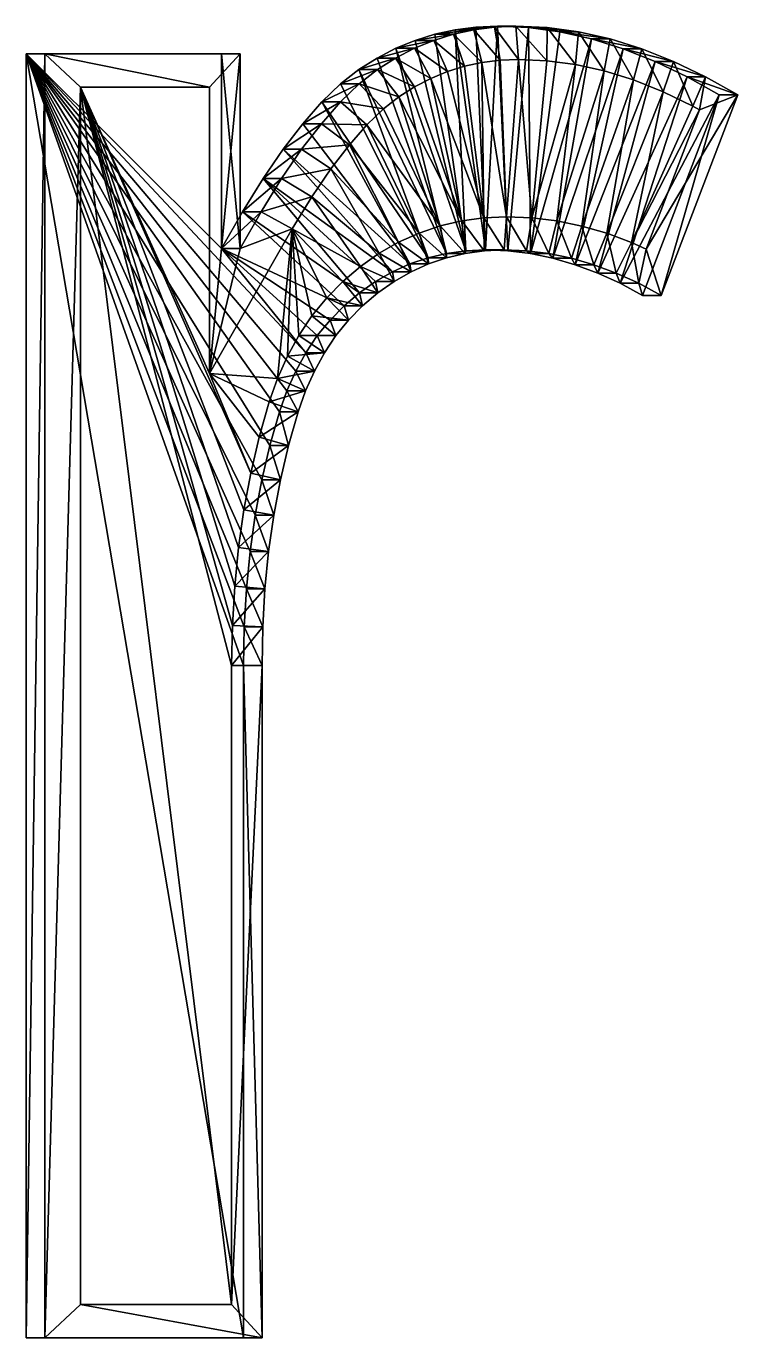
# Model space of a CAD drawing. Header units: metres. Extents: x -136 to 55, y -57 to 41.
# Drawn here: x -71.54 to -65.91, y -33.84 to -23.47 of the extents above; entities that cross this region are included whole.
import ezdxf

# ---------------------------------------------------------------- set-up
doc = ezdxf.new("R2010")
doc.units = ezdxf.units.M
doc.layers.get('0').update_dxf_attribs({"true_color": 0x57e057})

msp = doc.modelspace()

# ---------------------------------------------------------------- meshes
at = {"color": 74, "true_color": 0x58b11a}
mesh = msp.add_polyface(dxfattribs=at)
corners = [(-68.307, -23.534, -0.047), (-68.463, -23.583, -0.032), (-68.16, -23.534, 1.474), (-68.316, -23.583, 1.489), (-68.615, -23.646, -0.018), (-68.469, -23.646, 1.504), (-68.764, -23.723, -0.003), (-68.617, -23.723, 1.518), (-68.908, -23.814, 0.011), (-68.761, -23.814, 1.532), (-69.052, -23.926, 0.024), (-68.905, -23.926, 1.546), (-68.16, -23.534, 1.474), (-68.316, -23.583, 1.489), (-68.469, -23.646, 1.504), (-68.617, -23.723, 1.518), (-68.761, -23.814, 1.532), (-68.905, -23.926, 1.546), (-69.053, -24.069, 1.56), (-68.073, -23.788, 1.685), (-68.207, -23.83, 1.698), (-68.338, -23.884, 1.711), (-68.467, -23.951, 1.723), (-68.591, -24.029, 1.735), (-68.713, -24.125, 1.747), (-69.053, -24.069, 1.56), (-68.844, -24.251, 1.759), (-68.095, -25.01, 1.687), (-68.266, -25.05, 1.704), (-68.432, -25.107, 1.72), (-68.982, -24.408, 1.773), (-68.593, -25.179, 1.735), (-69.128, -24.598, 1.787), (-68.747, -25.267, 1.75), (-68.063, -25.247, -0.071), (-68.146, -23.499, -0.063), (-68.215, -25.268, -0.056), (-68.361, -25.302, -0.042), (-69.2, -24.069, 0.039), (-68.504, -25.351, -0.028), (-68.642, -25.413, -0.015), (-69.506, -24.444, 0.068)]
mesh.append_faces([[corners[k] for k in face] for face in [(36, 4, 34), (37, 8, 36), (39, 38, 37), (40, 41, 39)]], dxfattribs={"vtx0": -1, "vtx1": -1, "color": 74})
mesh.append_faces([[corners[k] for k in face] for face in [(27, 21, 22), (27, 22, 23), (28, 23, 24), (28, 24, 26), (29, 26, 30), (31, 30, 32), (34, 0, 35), (34, 1, 0), (34, 4, 1), (36, 6, 4), (36, 8, 6), (37, 10, 8), (37, 38, 10)]], dxfattribs={"vtx0": -1, "vtx2": -1, "color": 74})
mesh.append_faces([[corners[k] for k in face] for face in [(0, 1, 2), (1, 4, 3), (4, 6, 5), (6, 8, 7), (8, 10, 9), (2, 3, 12), (3, 5, 13), (5, 7, 14), (7, 9, 15), (9, 11, 16), (11, 18, 17), (12, 13, 19), (13, 14, 20), (14, 15, 21), (15, 16, 22), (16, 17, 23), (17, 25, 24)]], dxfattribs={"vtx1": -1, "color": 74})
mesh.append_faces([[corners[k] for k in face] for face in [(28, 27, 23), (29, 28, 26), (31, 29, 30), (33, 31, 32)]], dxfattribs={"vtx1": -1, "vtx2": -1, "color": 74})
mesh.append_faces([[corners[k] for k in face] for face in [(1, 3, 2), (4, 5, 3), (6, 7, 5), (8, 9, 7), (10, 11, 9), (3, 13, 12), (5, 14, 13), (7, 15, 14), (9, 16, 15), (11, 17, 16), (13, 20, 19), (14, 21, 20), (15, 22, 21), (16, 23, 22), (17, 24, 23), (25, 26, 24)]], dxfattribs={"vtx2": -1, "color": 74})
mesh = msp.add_polyface(dxfattribs=at)
corners = [(-67.318, -23.516, -0.143), (-67.566, -23.482, -0.119), (-67.171, -23.516, 1.379), (-67.42, -23.482, 1.403), (-67.813, -23.471, -0.095), (-67.667, -23.471, 1.427), (-67.982, -23.478, -0.079), (-67.835, -23.478, 1.443), (-68.146, -23.499, -0.063), (-68, -23.499, 1.459), (-68.307, -23.534, -0.047), (-68.16, -23.534, 1.474), (-67.42, -23.482, 1.403), (-67.171, -23.516, 1.379), (-67.667, -23.471, 1.427), (-67.835, -23.478, 1.443), (-68, -23.499, 1.459), (-68.16, -23.534, 1.474), (-68.068, -25.268, 1.465), (-68.095, -25.01, 1.687), (-68.266, -25.05, 1.704), (-67.916, -25.247, 1.451), (-67.919, -24.986, 1.67), (-67.76, -25.24, 1.436), (-67.74, -24.978, 1.653), (-67.583, -25.247, 1.419), (-67.541, -24.986, 1.634), (-67.406, -25.269, 1.401), (-67.342, -25.011, 1.615), (-67.196, -23.774, 1.601), (-67.422, -23.744, 1.622), (-67.646, -23.734, 1.644), (-67.792, -23.74, 1.658), (-67.935, -23.758, 1.672), (-68.073, -23.788, 1.685), (-68.207, -23.83, 1.698), (-68.338, -23.884, 1.711), (-67.552, -25.269, -0.12), (-67.068, -23.571, -0.167), (-67.375, -25.306, -0.137), (-67.729, -25.247, -0.103), (-67.907, -25.24, -0.086), (-68.063, -25.247, -0.071)]
mesh.append_faces([[corners[k] for k in face] for face in [(37, 38, 39), (40, 1, 37), (41, 4, 40), (42, 8, 41)]], dxfattribs={"vtx0": -1, "vtx1": -1, "color": 74})
mesh.append_faces([[corners[k] for k in face] for face in [(26, 29, 30), (26, 30, 31), (24, 31, 32), (24, 32, 33), (22, 33, 34), (22, 34, 35), (22, 35, 36), (37, 0, 38), (37, 1, 0), (40, 4, 1), (41, 6, 4), (41, 8, 6)]], dxfattribs={"vtx0": -1, "vtx2": -1, "color": 74})
mesh.append_faces([[corners[k] for k in face] for face in [(0, 1, 2), (1, 4, 3), (4, 6, 5), (6, 8, 7), (8, 10, 9), (3, 5, 12), (5, 7, 14), (7, 9, 15), (9, 11, 16), (13, 12, 29), (12, 14, 30), (14, 15, 31), (15, 16, 32), (16, 17, 33)]], dxfattribs={"vtx1": -1, "color": 74})
mesh.append_faces([[corners[k] for k in face] for face in [(26, 28, 29), (24, 26, 31), (22, 24, 33), (19, 22, 36)]], dxfattribs={"vtx1": -1, "vtx2": -1, "color": 74})
mesh.append_faces([[corners[k] for k in face] for face in [(1, 3, 2), (4, 5, 3), (6, 7, 5), (8, 9, 7), (10, 11, 9), (3, 12, 13), (5, 14, 12), (7, 15, 14), (9, 16, 15), (11, 17, 16), (18, 19, 20), (21, 22, 19), (23, 24, 22), (25, 26, 24), (27, 28, 26), (12, 30, 29), (14, 31, 30), (15, 32, 31), (16, 33, 32), (17, 34, 33)]], dxfattribs={"vtx2": -1, "color": 74})
mesh = msp.add_polyface(dxfattribs=at)
corners = [(-66.666, -25.6, -0.205), (-66.059, -24.015, -0.264), (-66.519, -25.6, 1.316), (-65.913, -24.015, 1.258), (-66.313, -23.871, -0.239), (-66.167, -23.871, 1.282), (-66.566, -23.749, -0.215), (-66.42, -23.749, 1.307), (-66.818, -23.649, -0.191), (-66.671, -23.649, 1.331), (-67.068, -23.571, -0.167), (-66.922, -23.571, 1.355), (-67.318, -23.516, -0.143), (-67.171, -23.516, 1.379), (-66.519, -25.6, 1.316), (-65.913, -24.015, 1.258), (-66.167, -23.871, 1.282), (-66.42, -23.749, 1.307), (-66.671, -23.649, 1.331), (-66.922, -23.571, 1.355), (-67.171, -23.516, 1.379), (-67.42, -23.482, 1.403), (-67.228, -25.306, 1.384), (-67.145, -25.052, 1.596), (-67.342, -25.011, 1.615), (-66.638, -25.234, 1.547), (-66.216, -24.132, 1.506), (-66.267, -24.103, 1.511), (-66.503, -23.989, 1.534), (-66.737, -23.896, 1.556), (-66.968, -23.825, 1.579), (-67.196, -23.774, 1.601), (-66.753, -25.181, 1.558), (-66.948, -25.109, 1.577), (-66.843, -25.504, -0.188), (-67.02, -25.424, -0.171), (-67.197, -25.358, -0.154), (-67.375, -25.306, -0.137)]
mesh.append_faces([[corners[k] for k in face] for face in [(34, 1, 0)]], dxfattribs={"vtx0": -1, "color": 74})
mesh.append_faces([[corners[k] for k in face] for face in [(35, 4, 34), (36, 6, 35), (37, 8, 36)]], dxfattribs={"vtx0": -1, "vtx1": -1, "color": 74})
mesh.append_faces([[corners[k] for k in face] for face in [(32, 26, 27), (32, 27, 28), (33, 28, 29), (23, 29, 30), (24, 30, 31), (34, 4, 1), (35, 6, 4), (36, 8, 6), (37, 10, 8)]], dxfattribs={"vtx0": -1, "vtx2": -1, "color": 74})
mesh.append_faces([[corners[k] for k in face] for face in [(0, 1, 2), (1, 4, 3), (4, 6, 5), (6, 8, 7), (8, 10, 9), (10, 12, 11), (2, 3, 14), (3, 5, 15), (5, 7, 16), (7, 9, 17), (9, 11, 18), (11, 13, 19), (13, 21, 20), (14, 15, 25), (15, 16, 26), (16, 17, 27), (17, 18, 28), (18, 19, 29), (19, 20, 30)]], dxfattribs={"vtx1": -1, "color": 74})
mesh.append_faces([[corners[k] for k in face] for face in [(33, 32, 28), (23, 33, 29), (24, 23, 30)]], dxfattribs={"vtx1": -1, "vtx2": -1, "color": 74})
mesh.append_faces([[corners[k] for k in face] for face in [(1, 3, 2), (4, 5, 3), (6, 7, 5), (8, 9, 7), (10, 11, 9), (12, 13, 11), (3, 15, 14), (5, 16, 15), (7, 17, 16), (9, 18, 17), (11, 19, 18), (13, 20, 19), (22, 23, 24), (15, 26, 25), (16, 27, 26), (17, 28, 27), (18, 29, 28), (19, 30, 29), (20, 31, 30), (32, 25, 26)]], dxfattribs={"vtx2": -1, "color": 74})
mesh = msp.add_polyface(dxfattribs=at)
corners = [(-69.819, -33.843, 0.098), (-69.819, -28.528, 0.098), (-69.673, -33.843, 1.62), (-69.673, -28.528, 1.62), (-69.814, -28.22, 0.098), (-69.667, -28.22, 1.619), (-69.796, -27.92, 0.096), (-69.65, -27.92, 1.618), (-69.767, -27.626, 0.093), (-69.621, -27.626, 1.615), (-69.727, -27.339, 0.089), (-69.58, -27.339, 1.611), (-69.674, -27.059, 0.084), (-69.528, -27.059, 1.606), (-69.61, -26.787, 0.078), (-71.537, -23.69, 0.264), (-71.537, -33.843, 0.264), (-71.39, -23.69, 1.785), (-71.39, -33.843, 1.785), (-69.673, -33.843, 1.62), (-69.673, -28.528, 1.62), (-69.667, -28.22, 1.619), (-69.65, -27.92, 1.618), (-69.621, -27.626, 1.615), (-69.58, -27.339, 1.611), (-69.528, -27.059, 1.606), (-69.464, -26.787, 1.6), (-71.39, -23.69, 1.785), (-71.39, -33.843, 1.785), (-69.913, -33.581, 1.862), (-69.913, -28.526, 1.862), (-69.907, -28.21, 1.862), (-69.889, -27.899, 1.86), (-69.859, -27.594, 1.857), (-69.817, -27.296, 1.853), (-69.762, -27.005, 1.848), (-71.108, -23.952, 1.977), (-71.108, -33.581, 1.977)]
mesh.append_faces([[corners[k] for k in face] for face in [(15, 0, 16)]], dxfattribs={"vtx0": -1, "color": 74})
mesh.append_faces([[corners[k] for k in face] for face in [(36, 29, 30), (15, 1, 0)]], dxfattribs={"vtx0": -1, "vtx2": -1, "color": 74})
mesh.append_faces([[corners[k] for k in face] for face in [(0, 1, 2), (1, 4, 3), (4, 6, 5), (6, 8, 7), (8, 10, 9), (10, 12, 11), (12, 14, 13), (15, 16, 17), (16, 0, 18), (2, 3, 19), (3, 5, 20), (5, 7, 21), (7, 9, 22), (9, 11, 23), (11, 13, 24), (13, 26, 25), (17, 18, 27), (18, 2, 28), (19, 20, 29), (20, 21, 30), (21, 22, 31), (22, 23, 32), (23, 24, 33), (24, 25, 34), (27, 28, 36), (28, 19, 37)]], dxfattribs={"vtx1": -1, "color": 74})
mesh.append_faces([[corners[k] for k in face] for face in [(1, 3, 2), (4, 5, 3), (6, 7, 5), (8, 9, 7), (10, 11, 9), (12, 13, 11), (16, 18, 17), (0, 2, 18), (3, 20, 19), (5, 21, 20), (7, 22, 21), (9, 23, 22), (11, 24, 23), (13, 25, 24), (18, 28, 27), (2, 19, 28), (20, 30, 29), (21, 31, 30), (22, 32, 31), (23, 33, 32), (24, 34, 33), (25, 35, 34), (28, 37, 36), (19, 29, 37), (36, 37, 29)]], dxfattribs={"vtx2": -1, "color": 74})
mesh = msp.add_polyface(dxfattribs=at)
corners = [(-69.61, -26.787, 0.078), (-69.464, -26.787, 1.6), (-69.528, -27.059, 1.606), (-69.535, -26.521, 0.071), (-69.388, -26.521, 1.592), (-69.476, -26.354, 0.065), (-69.329, -26.354, 1.587), (-69.406, -26.198, 0.059), (-69.259, -26.198, 1.58), (-69.326, -26.053, 0.051), (-69.18, -26.053, 1.572), (-69.236, -25.918, 0.042), (-69.089, -25.918, 1.564), (-69.135, -25.795, 0.032), (-68.989, -25.795, 1.554), (-69.464, -26.787, 1.6), (-69.528, -27.059, 1.606), (-69.388, -26.521, 1.592), (-69.329, -26.354, 1.587), (-69.259, -26.198, 1.58), (-69.18, -26.053, 1.572), (-69.089, -25.918, 1.564), (-68.989, -25.795, 1.554), (-69.762, -27.005, 1.848), (-69.695, -26.721, 1.841), (-69.616, -26.441, 1.834), (-69.55, -26.256, 1.827), (-69.472, -26.081, 1.82), (-69.381, -25.916, 1.811), (-69.278, -25.762, 1.801), (-71.108, -23.952, 1.977), (-69.913, -28.526, 1.862), (-69.907, -28.21, 1.862), (-69.889, -27.899, 1.86), (-69.859, -27.594, 1.857), (-69.817, -27.296, 1.853), (-70.087, -26.217, 1.879), (-69.436, -25.073, 1.816), (-71.537, -23.69, 0.264), (-69.814, -28.22, 0.098), (-69.819, -28.528, 0.098), (-69.796, -27.92, 0.096), (-69.767, -27.626, 0.093), (-69.727, -27.339, 0.089), (-69.674, -27.059, 0.084)]
mesh.append_faces([[corners[k] for k in face] for face in [(30, 31, 32), (30, 32, 33), (30, 33, 34), (30, 34, 35), (30, 35, 23), (36, 23, 24), (36, 24, 25), (36, 25, 26), (38, 39, 40), (38, 41, 39), (38, 42, 41), (38, 43, 42), (38, 44, 43), (38, 0, 44)]], dxfattribs={"vtx0": -1, "vtx2": -1, "color": 74})
mesh.append_faces([[corners[k] for k in face] for face in [(0, 3, 1), (3, 5, 4), (5, 7, 6), (7, 9, 8), (9, 11, 10), (11, 13, 12), (1, 4, 15), (4, 6, 17), (6, 8, 18), (8, 10, 19), (10, 12, 20), (12, 14, 21), (16, 15, 23), (15, 17, 24), (17, 18, 25), (18, 19, 26), (19, 20, 27), (20, 21, 28), (21, 22, 29)]], dxfattribs={"vtx1": -1, "color": 74})
mesh.append_faces([[corners[k] for k in face] for face in [(37, 36, 26)]], dxfattribs={"vtx1": -1, "vtx2": -1, "color": 74})
mesh.append_faces([[corners[k] for k in face] for face in [(0, 1, 2), (3, 4, 1), (5, 6, 4), (7, 8, 6), (9, 10, 8), (11, 12, 10), (13, 14, 12), (1, 15, 16), (4, 17, 15), (6, 18, 17), (8, 19, 18), (10, 20, 19), (12, 21, 20), (14, 22, 21), (15, 24, 23), (17, 25, 24), (18, 26, 25), (19, 27, 26), (20, 28, 27), (21, 29, 28)]], dxfattribs={"vtx2": -1, "color": 74})
mesh = msp.add_polyface(dxfattribs=at)
corners = [(-69.135, -25.795, 0.032), (-69.025, -25.682, 0.022), (-68.989, -25.795, 1.554), (-68.878, -25.682, 1.543), (-68.903, -25.579, 0.01), (-68.757, -25.579, 1.532), (-68.775, -25.489, -0.002), (-68.628, -25.489, 1.519), (-68.642, -25.413, -0.015), (-68.495, -25.413, 1.506), (-68.504, -25.351, -0.028), (-68.357, -25.351, 1.493), (-68.361, -25.302, -0.042), (-68.215, -25.302, 1.479), (-68.989, -25.795, 1.554), (-68.878, -25.682, 1.543), (-68.757, -25.579, 1.532), (-68.628, -25.489, 1.519), (-68.495, -25.413, 1.506), (-68.357, -25.351, 1.493), (-69.162, -25.62, 1.79), (-69.278, -25.762, 1.801), (-69.034, -25.489, 1.778), (-68.895, -25.371, 1.764), (-68.747, -25.267, 1.75), (-68.593, -25.179, 1.735), (-68.432, -25.107, 1.72), (-68.215, -25.302, 1.479), (-69.847, -25.23, 1.637), (-70.087, -26.217, 1.879), (-69.436, -25.073, 1.816), (-71.108, -23.952, 1.977), (-69.762, -27.005, 1.848), (-69.55, -26.256, 1.827), (-69.472, -26.081, 1.82), (-69.381, -25.916, 1.811), (-71.537, -23.69, 0.264), (-69.535, -26.521, 0.071), (-69.61, -26.787, 0.078), (-69.476, -26.354, 0.065), (-69.406, -26.198, 0.059), (-69.326, -26.053, 0.051), (-69.993, -25.23, 0.115), (-69.236, -25.918, 0.042), (-69.665, -24.676, 0.083), (-69.827, -24.938, 0.099)]
mesh.append_faces([[corners[k] for k in face] for face in [(23, 30, 22), (6, 44, 8), (4, 44, 6), (1, 45, 4)]], dxfattribs={"vtx0": -1, "vtx1": -1, "color": 74})
mesh.append_faces([[corners[k] for k in face] for face in [(29, 31, 32)]], dxfattribs={"vtx0": -1, "vtx1": -1, "vtx2": -1, "color": 74})
mesh.append_faces([[corners[k] for k in face] for face in [(30, 33, 34), (30, 34, 35), (30, 35, 21), (30, 21, 20), (30, 20, 22), (36, 37, 38), (36, 39, 37), (36, 40, 39), (36, 41, 40), (42, 43, 41), (42, 0, 43), (1, 42, 45)]], dxfattribs={"vtx0": -1, "vtx2": -1, "color": 74})
mesh.append_faces([[corners[k] for k in face] for face in [(0, 1, 2), (1, 4, 3), (4, 6, 5), (6, 8, 7), (8, 10, 9), (10, 12, 11), (2, 3, 14), (3, 5, 15), (5, 7, 16), (7, 9, 17), (9, 11, 18), (11, 13, 19), (14, 15, 20), (15, 16, 22), (16, 17, 23), (17, 18, 24), (18, 19, 25), (19, 27, 26)]], dxfattribs={"vtx1": -1, "color": 74})
mesh.append_faces([[corners[k] for k in face] for face in [(1, 0, 42)]], dxfattribs={"vtx1": -1, "vtx2": -1, "color": 74})
mesh.append_faces([[corners[k] for k in face] for face in [(1, 3, 2), (4, 5, 3), (6, 7, 5), (8, 9, 7), (10, 11, 9), (12, 13, 11), (3, 15, 14), (5, 16, 15), (7, 17, 16), (9, 18, 17), (11, 19, 18), (14, 20, 21), (15, 22, 20), (16, 23, 22), (17, 24, 23), (18, 25, 24), (19, 26, 25), (28, 29, 30)]], dxfattribs={"vtx2": -1, "color": 74})
mesh = msp.add_polyface(dxfattribs=at)
corners = [(-69.052, -23.926, 0.024), (-69.2, -24.069, 0.039), (-68.905, -23.926, 1.546), (-69.053, -24.069, 1.56), (-69.351, -24.242, 0.053), (-69.204, -24.242, 1.575), (-69.506, -24.444, 0.068), (-69.36, -24.444, 1.59), (-69.665, -24.676, 0.083), (-69.518, -24.676, 1.605), (-69.827, -24.938, 0.099), (-69.681, -24.938, 1.621), (-69.993, -25.23, 0.115), (-69.847, -25.23, 1.637), (-69.993, -23.69, 0.115), (-69.847, -23.69, 1.637), (-71.537, -23.69, 0.264), (-71.39, -23.69, 1.785), (-69.053, -24.069, 1.56), (-68.905, -23.926, 1.546), (-69.204, -24.242, 1.575), (-69.36, -24.444, 1.59), (-69.518, -24.676, 1.605), (-69.681, -24.938, 1.621), (-69.847, -25.23, 1.637), (-69.847, -23.69, 1.637), (-71.39, -23.69, 1.785), (-68.844, -24.251, 1.759), (-68.982, -24.408, 1.773), (-69.128, -24.598, 1.787), (-69.279, -24.82, 1.801), (-69.436, -25.073, 1.816), (-70.087, -26.217, 1.879), (-70.087, -23.952, 1.879), (-71.108, -23.952, 1.977), (-68.747, -25.267, 1.75), (-68.895, -25.371, 1.764), (-69.326, -26.053, 0.051), (-68.504, -25.351, -0.028), (-68.642, -25.413, -0.015), (-68.903, -25.579, 0.01)]
mesh.append_faces([[corners[k] for k in face] for face in [(12, 16, 14)]], dxfattribs={"vtx0": -1, "color": 74})
mesh.append_faces([[corners[k] for k in face] for face in [(12, 37, 16)]], dxfattribs={"vtx0": -1, "vtx1": -1, "vtx2": -1, "color": 74})
mesh.append_faces([[corners[k] for k in face] for face in [(35, 29, 30), (36, 30, 31), (38, 4, 1), (38, 6, 4), (39, 8, 6), (40, 10, 8)]], dxfattribs={"vtx0": -1, "vtx2": -1, "color": 74})
mesh.append_faces([[corners[k] for k in face] for face in [(0, 1, 2), (1, 4, 3), (4, 6, 5), (6, 8, 7), (8, 10, 9), (10, 12, 11), (12, 14, 13), (14, 16, 15), (3, 5, 18), (5, 7, 20), (7, 9, 21), (9, 11, 22), (11, 13, 23), (13, 15, 24), (15, 17, 25), (18, 20, 27), (20, 21, 28), (21, 22, 29), (22, 23, 30), (23, 24, 31), (24, 25, 32), (25, 26, 33)]], dxfattribs={"vtx1": -1, "color": 74})
mesh.append_faces([[corners[k] for k in face] for face in [(36, 35, 30)]], dxfattribs={"vtx1": -1, "vtx2": -1, "color": 74})
mesh.append_faces([[corners[k] for k in face] for face in [(1, 3, 2), (4, 5, 3), (6, 7, 5), (8, 9, 7), (10, 11, 9), (12, 13, 11), (14, 15, 13), (16, 17, 15), (3, 18, 19), (5, 20, 18), (7, 21, 20), (9, 22, 21), (11, 23, 22), (13, 24, 23), (15, 25, 24), (17, 26, 25), (20, 28, 27), (21, 29, 28), (22, 30, 29), (23, 31, 30), (25, 33, 32), (26, 34, 33), (32, 33, 34)]], dxfattribs={"vtx2": -1, "color": 74})
mesh = msp.add_polyface(dxfattribs=at)
corners = [(-68.361, -25.302, -0.042), (-68.215, -25.268, -0.056), (-68.215, -25.302, 1.479), (-68.068, -25.268, 1.465), (-68.063, -25.247, -0.071), (-67.916, -25.247, 1.451), (-67.907, -25.24, -0.086), (-67.76, -25.24, 1.436), (-67.729, -25.247, -0.103), (-67.583, -25.247, 1.419), (-67.552, -25.269, -0.12), (-67.406, -25.269, 1.401), (-67.375, -25.306, -0.137), (-67.228, -25.306, 1.384), (-67.197, -25.358, -0.154), (-67.051, -25.358, 1.367), (-67.02, -25.424, -0.171), (-66.874, -25.424, 1.35), (-66.843, -25.504, -0.188), (-66.696, -25.504, 1.333), (-66.666, -25.6, -0.205), (-66.519, -25.6, 1.316), (-68.215, -25.302, 1.479), (-68.357, -25.351, 1.493), (-68.068, -25.268, 1.465), (-67.916, -25.247, 1.451), (-67.76, -25.24, 1.436), (-67.583, -25.247, 1.419), (-67.406, -25.269, 1.401), (-67.228, -25.306, 1.384), (-67.051, -25.358, 1.367), (-66.874, -25.424, 1.35), (-66.696, -25.504, 1.333), (-66.519, -25.6, 1.316), (-68.266, -25.05, 1.704), (-68.432, -25.107, 1.72), (-68.095, -25.01, 1.687), (-67.919, -24.986, 1.67), (-67.74, -24.978, 1.653), (-67.541, -24.986, 1.634), (-67.342, -25.011, 1.615), (-67.145, -25.052, 1.596), (-66.948, -25.109, 1.577), (-66.753, -25.181, 1.558), (-66.638, -25.234, 1.547)]
mesh.append_faces([[corners[k] for k in face] for face in [(32, 33, 44)]], dxfattribs={"color": 74})
mesh.append_faces([[corners[k] for k in face] for face in [(0, 1, 2), (1, 4, 3), (4, 6, 5), (6, 8, 7), (8, 10, 9), (10, 12, 11), (12, 14, 13), (14, 16, 15), (16, 18, 17), (18, 20, 19), (2, 3, 22), (3, 5, 24), (5, 7, 25), (7, 9, 26), (9, 11, 27), (11, 13, 28), (13, 15, 29), (15, 17, 30), (17, 19, 31), (19, 21, 32), (22, 24, 34), (24, 25, 36), (25, 26, 37), (26, 27, 38), (27, 28, 39), (28, 29, 40), (29, 30, 41), (30, 31, 42), (31, 32, 43)]], dxfattribs={"vtx1": -1, "color": 74})
mesh.append_faces([[corners[k] for k in face] for face in [(1, 3, 2), (4, 5, 3), (6, 7, 5), (8, 9, 7), (10, 11, 9), (12, 13, 11), (14, 15, 13), (16, 17, 15), (18, 19, 17), (20, 21, 19), (2, 22, 23), (3, 24, 22), (5, 25, 24), (7, 26, 25), (9, 27, 26), (11, 28, 27), (13, 29, 28), (15, 30, 29), (17, 31, 30), (19, 32, 31), (21, 33, 32), (22, 34, 35), (30, 42, 41), (31, 43, 42), (32, 44, 43)]], dxfattribs={"vtx2": -1, "color": 74})

doc.saveas('drawing.dxf')
